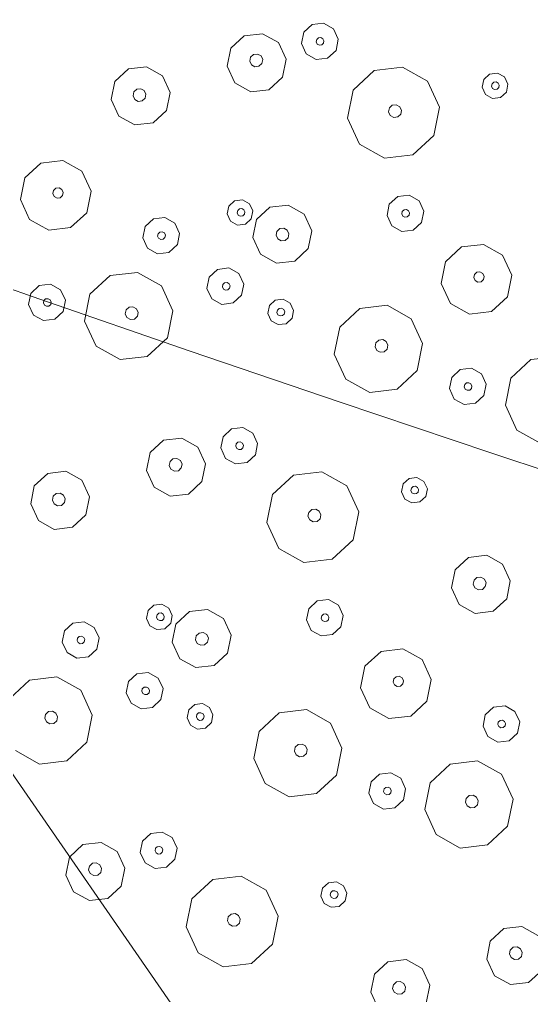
# Model space of a CAD drawing. Header units: metres. Extents: x -2858 to 512, y -1995 to 1252.
# Drawn here: x -547.955 to -545.743, y 387.484 to 391.698 of the extents above; entities that cross this region are included whole.
import ezdxf
from ezdxf.lldxf.tags import DXFTag

# ---------------------------------------------------------------- set-up
doc = ezdxf.new("R2010")
doc.units = ezdxf.units.M
doc.layers.add('Calque commun', color=7, linetype='Continuous')
tags = doc.linetypes.add('HIDDENX2', pattern=[0.75, 0.5, -0.25]).pattern_tags.tags
tags[6:7] = [DXFTag(74, 4), DXFTag(75, 0), DXFTag(340, '0'), DXFTag(46, 1.0), DXFTag(50, 0.0), DXFTag(44, 0.0), DXFTag(45, 0.0)]
tags[4:5] = [DXFTag(74, 4), DXFTag(75, 0), DXFTag(340, '0'), DXFTag(46, 1.0), DXFTag(50, 0.0), DXFTag(44, 0.0), DXFTag(45, 0.0)]

# ---------------------------------------------------------------- blocks, each defined once
blk = doc.blocks.new('pattern')
at = {"layer": 'Calque commun', "color": 54, "linetype": 'Continuous', "lineweight": 9}
for p, q in [((69.6906, 91.3167), (69.7693, 91.3092)), ((69.7693, 91.3092), (69.8286, 91.2568)), ((69.8286, 91.2568), (69.8458, 91.1796)), ((69.6082, 91.1266), (69.591, 91.2039)), ((69.684, 91.1865), (69.6909, 91.2024)), ((69.6878, 91.1696), (69.684, 91.1865)), ((69.6909, 91.2024), (69.7058, 91.2112)), ((69.7058, 91.2112), (69.723, 91.2095)), ((69.723, 91.2095), (69.736, 91.1981)), ((69.736, 91.1981), (69.7397, 91.1812)), ((69.7007, 91.1582), (69.6878, 91.1696)), ((69.718, 91.1565), (69.7007, 91.1582)), ((69.7329, 91.1653), (69.718, 91.1565)), ((69.7397, 91.1812), (69.7329, 91.1653)), ((69.8458, 91.1796), (69.8144, 91.107)), ((69.6675, 91.0743), (69.6082, 91.1266)), ((69.8144, 91.107), (69.7463, 91.0668)), ((69.7463, 91.0668), (69.6675, 91.0743)), ((70.063, 90.9989), (70.1312, 91.0391)), ((70.0316, 90.9263), (70.063, 90.9989)), ((70.1389, 90.9263), (70.1538, 90.9351)), ((70.1538, 90.9351), (70.171, 90.9335)), ((70.171, 90.9335), (70.184, 90.922)), ((70.0488, 90.8491), (70.0316, 90.9263)), ((70.132, 90.9104), (70.1389, 90.9263)), ((70.1358, 90.8936), (70.132, 90.9104)), ((70.1487, 90.8821), (70.1358, 90.8936)), ((70.1877, 90.9051), (70.1809, 90.8893)), ((70.184, 90.922), (70.1877, 90.9051)), ((70.2864, 90.902), (70.255, 90.8294)), ((70.1081, 90.7967), (70.0488, 90.8491)), ((70.166, 90.8805), (70.1487, 90.8821)), ((70.1809, 90.8893), (70.166, 90.8805)), ((70.255, 90.8294), (70.1868, 90.7892)), ((69.2246, 90.7313), (69.3268, 90.7916)), ((69.3268, 90.7916), (69.4449, 90.7804)), ((69.4449, 90.7804), (69.5338, 90.7019)), ((70.1868, 90.7892), (70.1081, 90.7967)), ((69.1774, 90.6224), (69.2246, 90.7313)), ((69.5338, 90.7019), (69.5596, 90.586)), ((69.2032, 90.5066), (69.1774, 90.6224)), ((69.3227, 90.6082), (69.3295, 90.6241)), ((69.3264, 90.5913), (69.3227, 90.6082)), ((69.3295, 90.6241), (69.3445, 90.6329)), ((69.3445, 90.6329), (69.3617, 90.6313)), ((69.3617, 90.6313), (69.3746, 90.6198)), ((69.3784, 90.6029), (69.3715, 90.587)), ((69.3746, 90.6198), (69.3784, 90.6029)), ((68.9561, 90.5303), (68.9987, 90.5554)), ((68.9987, 90.5554), (69.0479, 90.5507)), ((69.3394, 90.5799), (69.3264, 90.5913)), ((69.3566, 90.5782), (69.3394, 90.5799)), ((69.3715, 90.587), (69.3566, 90.5782)), ((69.5596, 90.586), (69.5124, 90.4772)), ((68.9365, 90.4849), (68.9561, 90.5303)), ((69.0479, 90.5507), (69.085, 90.518)), ((69.085, 90.518), (69.0957, 90.4697)), ((68.9472, 90.4366), (68.9365, 90.4849)), ((68.9986, 90.4798), (69.0028, 90.4893)), ((69.0009, 90.4696), (68.9986, 90.4798)), ((69.0087, 90.4628), (69.0009, 90.4696)), ((69.0028, 90.4893), (69.0117, 90.4946)), ((69.0117, 90.4946), (69.0221, 90.4936)), ((69.0221, 90.4936), (69.0298, 90.4867)), ((69.0321, 90.4766), (69.028, 90.4671)), ((69.0298, 90.4867), (69.0321, 90.4766)), ((69.0957, 90.4697), (69.0761, 90.4244)), ((69.2921, 90.4281), (69.2032, 90.5066)), ((69.5124, 90.4772), (69.4103, 90.4168)), ((70.0058, 90.4664), (70.0356, 90.4839)), ((70.0356, 90.4839), (70.0701, 90.4807)), ((70.0701, 90.4807), (70.096, 90.4578)), ((68.9843, 90.4039), (68.9472, 90.4366)), ((69.019, 90.4618), (69.0087, 90.4628)), ((69.028, 90.4671), (69.019, 90.4618)), ((69.4103, 90.4168), (69.2921, 90.4281)), ((69.992, 90.4346), (70.0058, 90.4664)), ((69.9996, 90.4008), (69.992, 90.4346)), ((70.0298, 90.4318), (70.034, 90.4413)), ((70.0321, 90.4216), (70.0298, 90.4318)), ((70.034, 90.4413), (70.0429, 90.4466)), ((70.0429, 90.4466), (70.0532, 90.4456)), ((70.0532, 90.4456), (70.061, 90.4387)), ((70.0633, 90.4286), (70.0591, 90.419)), ((70.061, 90.4387), (70.0633, 90.4286)), ((70.096, 90.4578), (70.1035, 90.424)), ((69.0335, 90.3992), (68.9843, 90.4039)), ((69.0761, 90.4244), (69.0335, 90.3992)), ((70.0255, 90.3779), (69.9996, 90.4008)), ((70.0399, 90.4147), (70.0321, 90.4216)), ((70.0502, 90.4138), (70.0399, 90.4147)), ((70.0591, 90.419), (70.0502, 90.4138)), ((70.0898, 90.3922), (70.06, 90.3746)), ((70.1035, 90.424), (70.0898, 90.3922)), ((69.4808, 90.3099), (69.5004, 90.3553)), ((69.5004, 90.3553), (69.543, 90.3804)), ((69.543, 90.3804), (69.5922, 90.3757)), ((69.5922, 90.3757), (69.6293, 90.343)), ((69.6293, 90.343), (69.64, 90.2948)), ((70.06, 90.3746), (70.0255, 90.3779)), ((70.2775, 90.312), (70.384, 90.3749)), ((70.384, 90.3749), (70.507, 90.3631)), ((70.507, 90.3631), (70.5997, 90.2813)), ((69.4915, 90.2617), (69.4808, 90.3099)), ((69.543, 90.3048), (69.5471, 90.3143)), ((69.5452, 90.2947), (69.543, 90.3048)), ((69.5471, 90.3143), (69.556, 90.3196)), ((69.556, 90.3196), (69.5664, 90.3186)), ((69.5664, 90.3186), (69.5742, 90.3118)), ((69.5764, 90.3016), (69.5723, 90.2921)), ((69.5742, 90.3118), (69.5764, 90.3016)), ((70.2283, 90.1986), (70.2775, 90.312)), ((69.5286, 90.2289), (69.4915, 90.2617)), ((69.553, 90.2878), (69.5452, 90.2947)), ((69.5633, 90.2868), (69.553, 90.2878)), ((69.5723, 90.2921), (69.5633, 90.2868)), ((69.64, 90.2948), (69.6204, 90.2494)), ((70.5997, 90.2813), (70.6265, 90.1607)), ((69.5778, 90.2243), (69.5286, 90.2289)), ((69.6204, 90.2494), (69.5778, 90.2243)), ((70.2552, 90.078), (70.2283, 90.1986)), ((70.3896, 90.1829), (70.3964, 90.1988)), ((70.3933, 90.166), (70.3896, 90.1829)), ((70.3964, 90.1988), (70.4114, 90.2076)), ((70.4114, 90.2076), (70.4286, 90.2059)), ((70.4286, 90.2059), (70.4416, 90.1945)), ((70.4453, 90.1776), (70.4384, 90.1617)), ((70.4416, 90.1945), (70.4453, 90.1776)), ((68.5299, 90.0937), (68.598, 90.1339)), ((68.598, 90.1339), (68.6767, 90.1264)), ((69.0755, 90.1233), (69.1572, 90.1716)), ((69.1572, 90.1716), (69.2517, 90.1626)), ((69.2517, 90.1626), (69.3229, 90.0997)), ((70.4063, 90.1545), (70.3933, 90.166)), ((70.4235, 90.1529), (70.4063, 90.1545)), ((70.4384, 90.1617), (70.4235, 90.1529)), ((70.6265, 90.1607), (70.5774, 90.0473)), ((68.4984, 90.0211), (68.5299, 90.0937)), ((68.6767, 90.1264), (68.736, 90.074)), ((69.0377, 90.0362), (69.0755, 90.1233)), ((69.3229, 90.0997), (69.3436, 90.0071)), ((69.553, 90.0334), (69.6552, 90.0937)), ((69.6552, 90.0937), (69.7734, 90.0824)), ((68.736, 90.074), (68.7533, 89.9968)), ((69.7734, 90.0824), (69.8623, 90.0039)), ((70.3479, 89.9961), (70.2552, 90.078)), ((68.5156, 89.9439), (68.4984, 90.0211)), ((68.5988, 90.0053), (68.6057, 90.0211)), ((68.6026, 89.9884), (68.5988, 90.0053)), ((68.6057, 90.0211), (68.6206, 90.0299)), ((68.6206, 90.0299), (68.6378, 90.0283)), ((68.6378, 90.0283), (68.6508, 90.0168)), ((68.6508, 90.0168), (68.6546, 89.9999)), ((69.0584, 89.9436), (69.0377, 90.0362)), ((69.154, 90.0248), (69.1595, 90.0375)), ((69.157, 90.0113), (69.154, 90.0248)), ((69.1674, 90.0022), (69.157, 90.0113)), ((69.1595, 90.0375), (69.1714, 90.0446)), ((69.1714, 90.0446), (69.1852, 90.0433)), ((69.1931, 90.0079), (69.1811, 90.0009)), ((69.1852, 90.0433), (69.1956, 90.0341)), ((69.1986, 90.0206), (69.1931, 90.0079)), ((69.1956, 90.0341), (69.1986, 90.0206)), ((69.3436, 90.0071), (69.3058, 89.92)), ((69.5058, 89.9245), (69.553, 90.0334)), ((70.5774, 90.0473), (70.4709, 89.9844)), ((68.6156, 89.9769), (68.6026, 89.9884)), ((68.6328, 89.9753), (68.6156, 89.9769)), ((68.6477, 89.9841), (68.6328, 89.9753)), ((68.6546, 89.9999), (68.6477, 89.9841)), ((68.7533, 89.9968), (68.7218, 89.9242)), ((69.1811, 90.0009), (69.1674, 90.0022)), ((69.8623, 90.0039), (69.8881, 89.8881)), ((70.4709, 89.9844), (70.3479, 89.9961)), ((68.5749, 89.8915), (68.5156, 89.9439)), ((68.7218, 89.9242), (68.6537, 89.884)), ((69.1295, 89.8807), (69.0584, 89.9436)), ((69.5316, 89.8087), (69.5058, 89.9245)), ((69.6511, 89.9103), (69.658, 89.9262)), ((69.658, 89.9262), (69.6729, 89.935)), ((69.6729, 89.935), (69.6901, 89.9333)), ((69.6901, 89.9333), (69.7031, 89.9219)), ((69.7031, 89.9219), (69.7069, 89.905)), ((68.6537, 89.884), (68.5749, 89.8915)), ((69.224, 89.8717), (69.1295, 89.8807)), ((69.3058, 89.92), (69.224, 89.8717)), ((69.6549, 89.8934), (69.6511, 89.9103)), ((69.6679, 89.882), (69.6549, 89.8934)), ((69.6851, 89.8803), (69.6679, 89.882)), ((69.7, 89.8891), (69.6851, 89.8803)), ((69.7069, 89.905), (69.7, 89.8891)), ((69.8881, 89.8881), (69.8409, 89.7792)), ((68.0007, 89.7967), (68.0265, 89.6808)), ((69.6206, 89.7301), (69.5316, 89.8087)), ((70.3499, 89.7905), (70.3925, 89.8156)), ((70.3925, 89.8156), (70.4417, 89.8109)), ((70.4417, 89.8109), (70.4788, 89.7782)), ((69.8409, 89.7792), (69.7387, 89.7189)), ((70.3302, 89.7451), (70.3499, 89.7905)), ((70.3966, 89.7495), (70.4055, 89.7548)), ((70.4055, 89.7548), (70.4158, 89.7538)), ((70.4158, 89.7538), (70.4236, 89.7469)), ((70.4788, 89.7782), (70.4895, 89.7299)), ((69.7387, 89.7189), (69.6206, 89.7301)), ((70.341, 89.6968), (70.3302, 89.7451)), ((70.3924, 89.74), (70.3966, 89.7495)), ((70.3947, 89.7298), (70.3924, 89.74)), ((70.4025, 89.723), (70.3947, 89.7298)), ((70.4128, 89.722), (70.4025, 89.723)), ((70.4218, 89.7272), (70.4128, 89.722)), ((70.4259, 89.7368), (70.4218, 89.7272)), ((70.4236, 89.7469), (70.4259, 89.7368)), ((70.4895, 89.7299), (70.4699, 89.6845)), ((70.565, 89.6801), (70.6331, 89.7203)), ((70.6331, 89.7203), (70.7118, 89.7128)), ((70.7118, 89.7128), (70.7711, 89.6604)), ((68.0265, 89.6808), (67.9793, 89.572)), ((69.1234, 89.656), (69.166, 89.6811)), ((69.166, 89.6811), (69.2152, 89.6765)), ((69.2152, 89.6765), (69.2522, 89.6437)), ((70.3781, 89.6641), (70.341, 89.6968)), ((70.4699, 89.6845), (70.4273, 89.6594)), ((70.5335, 89.6075), (70.565, 89.6801)), ((69.1037, 89.6106), (69.1234, 89.656)), ((69.2522, 89.6437), (69.263, 89.5955)), ((70.4273, 89.6594), (70.3781, 89.6641)), ((70.7711, 89.6604), (70.7883, 89.5832)), ((67.759, 89.5229), (67.67, 89.6014)), ((69.1145, 89.5624), (69.1037, 89.6106)), ((69.1659, 89.6055), (69.17, 89.615)), ((69.1682, 89.5954), (69.1659, 89.6055)), ((69.1759, 89.5885), (69.1682, 89.5954)), ((69.17, 89.615), (69.179, 89.6203)), ((69.1863, 89.5875), (69.1759, 89.5885)), ((69.179, 89.6203), (69.1893, 89.6193)), ((69.1952, 89.5928), (69.1863, 89.5875)), ((69.1893, 89.6193), (69.1971, 89.6125)), ((69.1994, 89.6023), (69.1952, 89.5928)), ((69.1971, 89.6125), (69.1994, 89.6023)), ((69.263, 89.5955), (69.2433, 89.5501)), ((70.5507, 89.5303), (70.5335, 89.6075)), ((70.6265, 89.5901), (70.6334, 89.606)), ((70.6303, 89.5732), (70.6265, 89.5901)), ((70.6334, 89.606), (70.6483, 89.6148)), ((70.6483, 89.6148), (70.6655, 89.6132)), ((70.6655, 89.6132), (70.6785, 89.6017)), ((70.6822, 89.5848), (70.6754, 89.569)), ((70.6785, 89.6017), (70.6822, 89.5848)), ((67.9793, 89.572), (67.8771, 89.5116)), ((68.4589, 89.5294), (68.4726, 89.5612)), ((68.4726, 89.5612), (68.5024, 89.5788)), ((68.5024, 89.5788), (68.5369, 89.5755)), ((68.5369, 89.5755), (68.5628, 89.5526)), ((68.5628, 89.5526), (68.5704, 89.5188)), ((69.1515, 89.5297), (69.1145, 89.5624)), ((69.2433, 89.5501), (69.2008, 89.525)), ((70.6432, 89.5618), (70.6303, 89.5732)), ((70.6605, 89.5602), (70.6432, 89.5618)), ((70.6754, 89.569), (70.6605, 89.5602)), ((70.7883, 89.5832), (70.7569, 89.5107)), ((67.8771, 89.5116), (67.759, 89.5229)), ((68.4664, 89.4956), (68.4589, 89.5294)), ((68.4967, 89.5266), (68.5008, 89.5361)), ((68.4989, 89.5164), (68.4967, 89.5266)), ((68.5067, 89.5096), (68.4989, 89.5164)), ((68.5008, 89.5361), (68.5097, 89.5414)), ((68.517, 89.5086), (68.5067, 89.5096)), ((68.5097, 89.5414), (68.5201, 89.5404)), ((68.526, 89.5138), (68.517, 89.5086)), ((68.5201, 89.5404), (68.5278, 89.5335)), ((68.5301, 89.5234), (68.526, 89.5138)), ((68.5278, 89.5335), (68.5301, 89.5234)), ((68.5704, 89.5188), (68.5566, 89.487)), ((69.2008, 89.525), (69.1515, 89.5297)), ((69.8039, 89.4907), (69.8177, 89.5224)), ((69.8177, 89.5224), (69.8475, 89.54)), ((69.8475, 89.54), (69.882, 89.5367)), ((69.8475, 89.4975), (69.8564, 89.5027)), ((69.8564, 89.5027), (69.8668, 89.5017)), ((69.8668, 89.5017), (69.8746, 89.4949)), ((69.882, 89.5367), (69.9079, 89.5138)), ((69.9079, 89.5138), (69.9154, 89.4801)), ((70.61, 89.4779), (70.5507, 89.5303)), ((70.7569, 89.5107), (70.6888, 89.4704)), ((67.9673, 89.4501), (68.0098, 89.4752)), ((68.0098, 89.4752), (68.0591, 89.4705)), ((68.0591, 89.4705), (68.0961, 89.4378)), ((68.4923, 89.4727), (68.4664, 89.4956)), ((68.5268, 89.4694), (68.4923, 89.4727)), ((68.5566, 89.487), (68.5268, 89.4694)), ((68.7443, 89.4068), (68.8508, 89.4697)), ((68.8508, 89.4697), (68.9738, 89.4579)), ((68.9738, 89.4579), (69.0665, 89.3761)), ((69.8115, 89.4569), (69.8039, 89.4907)), ((69.8434, 89.4879), (69.8475, 89.4975)), ((69.8456, 89.4778), (69.8434, 89.4879)), ((69.8534, 89.4709), (69.8456, 89.4778)), ((69.8638, 89.4699), (69.8534, 89.4709)), ((69.8727, 89.4752), (69.8638, 89.4699)), ((69.8768, 89.4847), (69.8727, 89.4752)), ((69.8746, 89.4949), (69.8768, 89.4847)), ((69.9154, 89.4801), (69.9017, 89.4483)), ((70.6888, 89.4704), (70.61, 89.4779)), ((67.9476, 89.4047), (67.9673, 89.4501)), ((68.0961, 89.4378), (68.1069, 89.3896)), ((69.8374, 89.434), (69.8115, 89.4569)), ((69.8719, 89.4307), (69.8374, 89.434)), ((69.9017, 89.4483), (69.8719, 89.4307)), ((67.9583, 89.3565), (67.9476, 89.4047)), ((68.0098, 89.3996), (68.0139, 89.4091)), ((68.012, 89.3895), (68.0098, 89.3996)), ((68.0198, 89.3826), (68.012, 89.3895)), ((68.0139, 89.4091), (68.0229, 89.4144)), ((68.0302, 89.3816), (68.0198, 89.3826)), ((68.0229, 89.4144), (68.0332, 89.4134)), ((68.0391, 89.3869), (68.0302, 89.3816)), ((68.0332, 89.4134), (68.041, 89.4066)), ((68.0432, 89.3964), (68.0391, 89.3869)), ((68.041, 89.4066), (68.0432, 89.3964)), ((68.1069, 89.3896), (68.0872, 89.3442)), ((68.6952, 89.2934), (68.7443, 89.4068)), ((69.0665, 89.3761), (69.0934, 89.2555)), ((69.509, 89.3514), (69.5771, 89.3916)), ((69.5771, 89.3916), (69.6559, 89.3841)), ((69.6559, 89.3841), (69.7151, 89.3317)), ((67.9954, 89.3238), (67.9583, 89.3565)), ((68.0872, 89.3442), (68.0446, 89.3191)), ((69.4775, 89.2788), (69.509, 89.3514)), ((69.7151, 89.3317), (69.7324, 89.2545)), ((68.0446, 89.3191), (67.9954, 89.3238)), ((68.7221, 89.1728), (68.6952, 89.2934)), ((68.8564, 89.2777), (68.8633, 89.2936)), ((68.8633, 89.2936), (68.8782, 89.3024)), ((68.8782, 89.3024), (68.8954, 89.3007)), ((68.8954, 89.3007), (68.9084, 89.2893)), ((68.9084, 89.2893), (68.9121, 89.2724)), ((69.5846, 89.287), (69.5995, 89.2958)), ((69.5995, 89.2958), (69.6168, 89.2942)), ((69.6168, 89.2942), (69.6297, 89.2827)), ((69.8767, 89.2858), (69.9193, 89.3109)), ((69.9193, 89.3109), (69.9685, 89.3062)), ((69.9685, 89.3062), (70.0056, 89.2735)), ((67.5423, 89.2181), (67.6241, 89.2664)), ((67.6241, 89.2664), (67.7186, 89.2574)), ((67.7186, 89.2574), (67.7897, 89.1945)), ((68.8602, 89.2608), (68.8564, 89.2777)), ((68.8731, 89.2493), (68.8602, 89.2608)), ((68.8904, 89.2477), (68.8731, 89.2493)), ((68.9053, 89.2565), (68.8904, 89.2477)), ((68.9121, 89.2724), (68.9053, 89.2565)), ((69.0934, 89.2555), (69.0442, 89.1421)), ((69.4947, 89.2016), (69.4775, 89.2788)), ((69.5777, 89.2711), (69.5846, 89.287)), ((69.5815, 89.2542), (69.5777, 89.2711)), ((69.5945, 89.2428), (69.5815, 89.2542)), ((69.6266, 89.2499), (69.6117, 89.2411)), ((69.6335, 89.2658), (69.6266, 89.2499)), ((69.6297, 89.2827), (69.6335, 89.2658)), ((69.7324, 89.2545), (69.7009, 89.1819)), ((69.857, 89.2404), (69.8767, 89.2858)), ((69.9179, 89.2382), (69.9221, 89.2477)), ((69.9221, 89.2477), (69.931, 89.253)), ((69.931, 89.253), (69.9413, 89.252)), ((69.9413, 89.252), (69.9491, 89.2451)), ((70.0056, 89.2735), (70.0163, 89.2252)), ((67.5046, 89.131), (67.5423, 89.2181)), ((69.6117, 89.2411), (69.5945, 89.2428)), ((69.8678, 89.1921), (69.857, 89.2404)), ((69.9202, 89.2281), (69.9179, 89.2382)), ((69.928, 89.2212), (69.9202, 89.2281)), ((69.9383, 89.2202), (69.928, 89.2212)), ((69.9473, 89.2255), (69.9383, 89.2202)), ((69.9514, 89.235), (69.9473, 89.2255)), ((69.9491, 89.2451), (69.9514, 89.235)), ((70.0163, 89.2252), (69.9966, 89.1798)), ((67.7897, 89.1945), (67.8104, 89.1019)), ((68.0199, 89.1282), (68.122, 89.1885)), ((68.122, 89.1885), (68.2402, 89.1772)), ((68.2402, 89.1772), (68.3291, 89.0987)), ((68.8147, 89.091), (68.7221, 89.1728)), ((69.554, 89.1492), (69.4947, 89.2016)), ((69.7009, 89.1819), (69.6328, 89.1417)), ((69.9048, 89.1594), (69.8678, 89.1921)), ((69.9966, 89.1798), (69.9541, 89.1547)), ((70.1671, 89.135), (70.2693, 89.1953)), ((70.2693, 89.1953), (70.3874, 89.184)), ((70.3874, 89.184), (70.4763, 89.1055)), ((67.5252, 89.0384), (67.5046, 89.131)), ((67.6208, 89.1196), (67.6263, 89.1323)), ((67.6263, 89.1323), (67.6382, 89.1394)), ((67.6382, 89.1394), (67.652, 89.1381)), ((67.652, 89.1381), (67.6624, 89.1289)), ((67.6624, 89.1289), (67.6654, 89.1154)), ((67.9727, 89.0193), (68.0199, 89.1282)), ((69.0442, 89.1421), (68.9378, 89.0792)), ((69.6328, 89.1417), (69.554, 89.1492)), ((69.6153, 89.1049), (69.6451, 89.1225)), ((69.6451, 89.1225), (69.6796, 89.1192)), ((69.9541, 89.1547), (69.9048, 89.1594)), ((70.1199, 89.0261), (70.1671, 89.135)), ((67.6238, 89.1061), (67.6208, 89.1196)), ((67.6342, 89.097), (67.6238, 89.1061)), ((67.648, 89.0957), (67.6342, 89.097)), ((67.6599, 89.1027), (67.648, 89.0957)), ((67.6654, 89.1154), (67.6599, 89.1027)), ((67.8104, 89.1019), (67.7726, 89.0148)), ((68.3291, 89.0987), (68.3549, 88.9829)), ((68.9378, 89.0792), (68.8147, 89.091)), ((69.6015, 89.0732), (69.6153, 89.1049)), ((69.6372, 89.0728), (69.6413, 89.0823)), ((69.6413, 89.0823), (69.6503, 89.0876)), ((69.6503, 89.0876), (69.6606, 89.0866)), ((69.6606, 89.0866), (69.6684, 89.0797)), ((69.6684, 89.0797), (69.6706, 89.0696)), ((69.6796, 89.1192), (69.7055, 89.0963)), ((69.7055, 89.0963), (69.713, 89.0625)), ((70.4763, 89.1055), (70.5021, 88.9897)), ((67.5964, 88.9755), (67.5252, 89.0384)), ((69.6091, 89.0394), (69.6015, 89.0732)), ((69.635, 89.0165), (69.6091, 89.0394)), ((69.6394, 89.0626), (69.6372, 89.0728)), ((69.6472, 89.0558), (69.6394, 89.0626)), ((69.6576, 89.0548), (69.6472, 89.0558)), ((69.6665, 89.0601), (69.6576, 89.0548)), ((69.6706, 89.0696), (69.6665, 89.0601)), ((69.713, 89.0625), (69.6993, 89.0308)), ((70.272, 89.0277), (70.2869, 89.0365)), ((70.2869, 89.0365), (70.3042, 89.0349)), ((67.7726, 89.0148), (67.6909, 88.9665)), ((67.9985, 88.9035), (67.9727, 89.0193)), ((68.1179, 89.0051), (68.1248, 89.021)), ((68.1217, 88.9882), (68.1179, 89.0051)), ((68.1248, 89.021), (68.1397, 89.0298)), ((68.1397, 89.0298), (68.157, 89.0281)), ((68.157, 89.0281), (68.1699, 89.0167)), ((68.1737, 88.9998), (68.1668, 88.9839)), ((68.1699, 89.0167), (68.1737, 88.9998)), ((69.6695, 89.0132), (69.635, 89.0165)), ((69.6993, 89.0308), (69.6695, 89.0132)), ((70.1457, 88.9103), (70.1199, 89.0261)), ((70.2652, 89.0119), (70.272, 89.0277)), ((70.2689, 88.995), (70.2652, 89.0119)), ((70.2819, 88.9835), (70.2689, 88.995)), ((70.3042, 89.0349), (70.3171, 89.0235)), ((70.3209, 89.0066), (70.314, 88.9907)), ((70.3171, 89.0235), (70.3209, 89.0066)), ((67.6909, 88.9665), (67.5964, 88.9755)), ((68.1347, 88.9768), (68.1217, 88.9882)), ((68.1519, 88.9751), (68.1347, 88.9768)), ((68.1668, 88.9839), (68.1519, 88.9751)), ((68.3549, 88.9829), (68.3077, 88.874)), ((69.8986, 88.9339), (69.9412, 88.959)), ((69.9412, 88.959), (69.9904, 88.9544)), ((69.9904, 88.9544), (70.0275, 88.9216)), ((70.2991, 88.9819), (70.2819, 88.9835)), ((70.314, 88.9907), (70.2991, 88.9819)), ((68.8167, 88.8853), (68.8593, 88.9104)), ((68.8593, 88.9104), (68.9085, 88.9057)), ((69.879, 88.8885), (69.8986, 88.9339)), ((70.0275, 88.9216), (70.0382, 88.8734)), ((70.2346, 88.8317), (70.1457, 88.9103)), ((68.0874, 88.8249), (67.9985, 88.9035)), ((68.3077, 88.874), (68.2055, 88.8137)), ((68.7971, 88.8399), (68.8167, 88.8853)), ((68.9085, 88.9057), (68.9456, 88.873)), ((68.9456, 88.873), (68.9564, 88.8247)), ((69.8897, 88.8403), (69.879, 88.8885)), ((69.9412, 88.8834), (69.9453, 88.8929)), ((69.9434, 88.8733), (69.9412, 88.8834)), ((69.9512, 88.8664), (69.9434, 88.8733)), ((69.9453, 88.8929), (69.9542, 88.8982)), ((69.9542, 88.8982), (69.9646, 88.8972)), ((69.9705, 88.8707), (69.9615, 88.8654)), ((69.9646, 88.8972), (69.9723, 88.8904)), ((69.9746, 88.8802), (69.9705, 88.8707)), ((69.9723, 88.8904), (69.9746, 88.8802)), ((70.0382, 88.8734), (70.0186, 88.828)), ((68.8078, 88.7916), (68.7971, 88.8399)), ((68.8593, 88.8348), (68.8634, 88.8443)), ((68.8615, 88.8246), (68.8593, 88.8348)), ((68.8634, 88.8443), (68.8723, 88.8496)), ((68.8723, 88.8496), (68.8827, 88.8486)), ((68.8827, 88.8486), (68.8905, 88.8417)), ((68.8927, 88.8316), (68.8886, 88.8221)), ((68.8905, 88.8417), (68.8927, 88.8316)), ((69.9268, 88.8076), (69.8897, 88.8403)), ((69.9615, 88.8654), (69.9512, 88.8664)), ((70.0186, 88.828), (69.976, 88.8029)), ((70.3528, 88.8205), (70.2346, 88.8317)), ((68.2055, 88.8137), (68.0874, 88.8249)), ((68.8449, 88.7589), (68.8078, 88.7916)), ((68.8693, 88.8178), (68.8615, 88.8246)), ((68.8796, 88.8168), (68.8693, 88.8178)), ((68.8886, 88.8221), (68.8796, 88.8168)), ((68.9564, 88.8247), (68.9367, 88.7794)), ((69.0318, 88.7749), (69.0999, 88.8151)), ((69.0999, 88.8151), (69.1787, 88.8076)), ((69.1787, 88.8076), (69.238, 88.7552)), ((69.976, 88.8029), (69.9268, 88.8076)), ((67.5705, 88.7054), (67.5902, 88.7508)), ((67.5902, 88.7508), (67.6328, 88.7759)), ((67.6328, 88.7759), (67.682, 88.7713)), ((67.682, 88.7713), (67.7191, 88.7385)), ((68.8941, 88.7542), (68.8449, 88.7589)), ((68.9367, 88.7794), (68.8941, 88.7542)), ((69.0003, 88.7023), (69.0318, 88.7749)), ((69.238, 88.7552), (69.2552, 88.678)), ((67.5813, 88.6572), (67.5705, 88.7054)), ((67.6327, 88.7003), (67.6369, 88.7098)), ((67.635, 88.6902), (67.6327, 88.7003)), ((67.6369, 88.7098), (67.6458, 88.7151)), ((67.6458, 88.7151), (67.6561, 88.7141)), ((67.6561, 88.7141), (67.6639, 88.7073)), ((67.6639, 88.7073), (67.6662, 88.6971)), ((67.7191, 88.7385), (67.7298, 88.6903)), ((69.0175, 88.6251), (69.0003, 88.7023)), ((69.0933, 88.685), (69.1002, 88.7008)), ((69.1002, 88.7008), (69.1151, 88.7096)), ((69.1151, 88.7096), (69.1323, 88.708)), ((69.1323, 88.708), (69.1453, 88.6965)), ((66.9395, 88.656), (66.9693, 88.6736)), ((66.9693, 88.6736), (67.0037, 88.6703)), ((67.0037, 88.6703), (67.0297, 88.6474)), ((67.6184, 88.6245), (67.5813, 88.6572)), ((67.6428, 88.6833), (67.635, 88.6902)), ((67.6531, 88.6823), (67.6428, 88.6833)), ((67.6621, 88.6876), (67.6531, 88.6823)), ((67.6662, 88.6971), (67.6621, 88.6876)), ((67.7298, 88.6903), (67.7102, 88.6449)), ((69.0971, 88.6681), (69.0933, 88.685)), ((69.1101, 88.6566), (69.0971, 88.6681)), ((69.1422, 88.6638), (69.1273, 88.655)), ((69.1491, 88.6796), (69.1422, 88.6638)), ((69.1453, 88.6965), (69.1491, 88.6796)), ((69.2552, 88.678), (69.2237, 88.6055)), ((66.9257, 88.6242), (66.9395, 88.656)), ((66.9332, 88.5904), (66.9257, 88.6242)), ((66.9635, 88.6214), (66.9676, 88.6309)), ((66.9657, 88.6112), (66.9635, 88.6214)), ((66.9676, 88.6309), (66.9765, 88.6362)), ((66.9765, 88.6362), (66.9869, 88.6352)), ((66.9869, 88.6352), (66.9947, 88.6283)), ((66.9969, 88.6182), (66.9928, 88.6087)), ((66.9947, 88.6283), (66.9969, 88.6182)), ((67.0297, 88.6474), (67.0372, 88.6136)), ((67.6676, 88.6198), (67.6184, 88.6245)), ((67.7102, 88.6449), (67.6676, 88.6198)), ((68.2708, 88.5855), (68.2845, 88.6172)), ((68.2845, 88.6172), (68.3143, 88.6348)), ((68.3143, 88.6348), (68.3488, 88.6315)), ((68.3488, 88.6315), (68.3747, 88.6086)), ((69.0768, 88.5727), (69.0175, 88.6251)), ((69.1273, 88.655), (69.1101, 88.6566)), ((66.9592, 88.5675), (66.9332, 88.5904)), ((66.9735, 88.6044), (66.9657, 88.6112)), ((66.9838, 88.6034), (66.9735, 88.6044)), ((66.9928, 88.6087), (66.9838, 88.6034)), ((67.0234, 88.5818), (66.9936, 88.5642)), ((67.0372, 88.6136), (67.0234, 88.5818)), ((68.2783, 88.5517), (68.2708, 88.5855)), ((68.3102, 88.5827), (68.3143, 88.5923)), ((68.3125, 88.5726), (68.3102, 88.5827)), ((68.3202, 88.5657), (68.3125, 88.5726)), ((68.3143, 88.5923), (68.3233, 88.5975)), ((68.3233, 88.5975), (68.3336, 88.5965)), ((68.3336, 88.5965), (68.3414, 88.5897)), ((68.3437, 88.5795), (68.3395, 88.57)), ((68.3414, 88.5897), (68.3437, 88.5795)), ((68.3823, 88.5749), (68.3685, 88.5431)), ((68.3747, 88.6086), (68.3823, 88.5749)), ((69.1556, 88.5652), (69.0768, 88.5727)), ((69.2237, 88.6055), (69.1556, 88.5652)), ((66.9936, 88.5642), (66.9592, 88.5675)), ((67.2112, 88.5016), (67.3176, 88.5645)), ((67.3176, 88.5645), (67.4407, 88.5527)), ((67.4407, 88.5527), (67.5333, 88.4709)), ((68.3042, 88.5288), (68.2783, 88.5517)), ((68.3306, 88.5647), (68.3202, 88.5657)), ((68.3395, 88.57), (68.3306, 88.5647)), ((68.3685, 88.5431), (68.3387, 88.5255)), ((69.4724, 88.4973), (69.5405, 88.5375)), ((69.5405, 88.5375), (69.6192, 88.53)), ((67.162, 88.3882), (67.2112, 88.5016)), ((68.3387, 88.5255), (68.3042, 88.5288)), ((69.4409, 88.4247), (69.4724, 88.4973)), ((69.6192, 88.53), (69.6786, 88.4777)), ((67.5333, 88.4709), (67.5602, 88.3503)), ((67.9443, 88.3736), (67.9758, 88.4462)), ((67.9758, 88.4462), (68.0439, 88.4864)), ((68.0439, 88.4864), (68.1227, 88.4789)), ((68.1227, 88.4789), (68.182, 88.4265)), ((69.6786, 88.4777), (69.6957, 88.4005)), ((68.182, 88.4265), (68.1992, 88.3493)), ((68.3435, 88.3806), (68.3861, 88.4057)), ((68.3861, 88.4057), (68.4353, 88.401)), ((69.4581, 88.3475), (69.4409, 88.4247)), ((69.5413, 88.4089), (69.5482, 88.4248)), ((69.5451, 88.392), (69.5413, 88.4089)), ((69.5482, 88.4248), (69.5631, 88.4336)), ((69.5631, 88.4336), (69.5803, 88.4319)), ((69.5803, 88.4319), (69.5933, 88.4205)), ((69.5933, 88.4205), (69.5971, 88.4036)), ((67.1889, 88.2676), (67.162, 88.3882)), ((67.3232, 88.3725), (67.3301, 88.3884)), ((67.327, 88.3556), (67.3232, 88.3725)), ((67.3301, 88.3884), (67.345, 88.3972)), ((67.345, 88.3972), (67.3622, 88.3955)), ((67.3622, 88.3955), (67.3752, 88.3841)), ((67.379, 88.3672), (67.3721, 88.3513)), ((67.3752, 88.3841), (67.379, 88.3672)), ((67.9615, 88.2964), (67.9443, 88.3736)), ((68.0446, 88.3659), (68.0514, 88.3818)), ((68.0483, 88.349), (68.0446, 88.3659)), ((68.0514, 88.3818), (68.0663, 88.3906)), ((68.0663, 88.3906), (68.0836, 88.389)), ((68.0836, 88.389), (68.0965, 88.3775)), ((68.0965, 88.3775), (68.1003, 88.3606)), ((68.3239, 88.3352), (68.3435, 88.3806)), ((68.4353, 88.401), (68.4724, 88.3683)), ((68.4724, 88.3683), (68.4831, 88.32)), ((69.5581, 88.3806), (69.5451, 88.392)), ((69.5753, 88.3789), (69.5581, 88.3806)), ((69.5902, 88.3877), (69.5753, 88.3789)), ((69.5971, 88.4036), (69.5902, 88.3877)), ((69.6957, 88.4005), (69.6643, 88.3279)), ((67.34, 88.3441), (67.327, 88.3556)), ((67.3572, 88.3425), (67.34, 88.3441)), ((67.3721, 88.3513), (67.3572, 88.3425)), ((67.5602, 88.3503), (67.511, 88.2369)), ((68.0613, 88.3376), (68.0483, 88.349)), ((68.0785, 88.3359), (68.0613, 88.3376)), ((68.0934, 88.3447), (68.0785, 88.3359)), ((68.1003, 88.3606), (68.0934, 88.3447)), ((68.1992, 88.3493), (68.1677, 88.2767)), ((68.3346, 88.2869), (68.3239, 88.3352)), ((68.3848, 88.333), (68.3889, 88.3425)), ((68.387, 88.3229), (68.3848, 88.333)), ((68.3948, 88.316), (68.387, 88.3229)), ((68.3889, 88.3425), (68.3978, 88.3478)), ((68.3978, 88.3478), (68.4082, 88.3468)), ((68.4141, 88.3203), (68.4051, 88.315)), ((68.4082, 88.3468), (68.4159, 88.3399)), ((68.4182, 88.3298), (68.4141, 88.3203)), ((68.4159, 88.3399), (68.4182, 88.3298)), ((68.4831, 88.32), (68.4635, 88.2747)), ((69.5174, 88.2952), (69.4581, 88.3475)), ((69.6643, 88.3279), (69.5962, 88.2877)), ((68.0208, 88.244), (67.9615, 88.2964)), ((68.3717, 88.2542), (68.3346, 88.2869)), ((68.4051, 88.315), (68.3948, 88.316)), ((68.6339, 88.2298), (68.7361, 88.2901)), ((68.7361, 88.2901), (68.8542, 88.2788)), ((68.8542, 88.2788), (68.9432, 88.2003)), ((69.5962, 88.2877), (69.5174, 88.2952)), ((67.2815, 88.1858), (67.1889, 88.2676)), ((67.511, 88.2369), (67.4046, 88.174)), ((68.0996, 88.2365), (68.0208, 88.244)), ((68.1677, 88.2767), (68.0996, 88.2365)), ((68.4209, 88.2495), (68.3717, 88.2542)), ((68.4635, 88.2747), (68.4209, 88.2495)), ((68.0684, 88.168), (68.0821, 88.1997)), ((68.0821, 88.1997), (68.1119, 88.2173)), ((68.1119, 88.2173), (68.1464, 88.214)), ((68.1464, 88.214), (68.1723, 88.1911)), ((68.5867, 88.1209), (68.6339, 88.2298)), ((68.9432, 88.2003), (68.969, 88.0845)), ((67.4046, 88.174), (67.2815, 88.1858)), ((68.0759, 88.1342), (68.0684, 88.168)), ((68.104, 88.1676), (68.1081, 88.1771)), ((68.1063, 88.1575), (68.104, 88.1676)), ((68.1141, 88.1506), (68.1063, 88.1575)), ((68.1081, 88.1771), (68.1171, 88.1824)), ((68.1171, 88.1824), (68.1274, 88.1814)), ((68.1333, 88.1549), (68.1244, 88.1496)), ((68.1274, 88.1814), (68.1352, 88.1745)), ((68.1375, 88.1644), (68.1333, 88.1549)), ((68.1352, 88.1745), (68.1375, 88.1644)), ((68.1799, 88.1573), (68.1661, 88.1256)), ((68.1723, 88.1911), (68.1799, 88.1573)), ((68.1018, 88.1113), (68.0759, 88.1342)), ((68.1363, 88.108), (68.1018, 88.1113)), ((68.1244, 88.1496), (68.1141, 88.1506)), ((68.1661, 88.1256), (68.1363, 88.108)), ((68.6125, 88.0051), (68.5867, 88.1209)), ((68.732, 88.1067), (68.7389, 88.1226)), ((68.7389, 88.1226), (68.7538, 88.1314)), ((68.7538, 88.1314), (68.771, 88.1297)), ((68.771, 88.1297), (68.784, 88.1183)), ((68.784, 88.1183), (68.7877, 88.1014)), ((68.7357, 88.0898), (68.732, 88.1067)), ((68.7487, 88.0783), (68.7357, 88.0898)), ((68.7659, 88.0767), (68.7487, 88.0783)), ((68.7809, 88.0855), (68.7659, 88.0767)), ((68.7877, 88.1014), (68.7809, 88.0855)), ((68.969, 88.0845), (68.9218, 87.9756)), ((68.3458, 87.9833), (68.3654, 88.0287)), ((68.3654, 88.0287), (68.408, 88.0538)), ((68.408, 88.0538), (68.4572, 88.0492)), ((68.4572, 88.0492), (68.4943, 88.0164)), ((67.2836, 87.9801), (67.3261, 88.0052)), ((67.3261, 88.0052), (67.3754, 88.0005)), ((67.3754, 88.0005), (67.4124, 87.9678)), ((68.3565, 87.9351), (68.3458, 87.9833)), ((68.408, 87.9782), (68.4121, 87.9877)), ((68.4121, 87.9877), (68.4211, 87.993)), ((68.4211, 87.993), (68.4314, 87.992)), ((68.4314, 87.992), (68.4392, 87.9852)), ((68.4392, 87.9852), (68.4414, 87.975)), ((68.4943, 88.0164), (68.5051, 87.9682)), ((68.7015, 87.9265), (68.6125, 88.0051)), ((67.2639, 87.9347), (67.2836, 87.9801)), ((67.3302, 87.9391), (67.3392, 87.9444)), ((67.3392, 87.9444), (67.3495, 87.9434)), ((67.3495, 87.9434), (67.3573, 87.9365)), ((67.4124, 87.9678), (67.4232, 87.9195)), ((68.4102, 87.9681), (68.408, 87.9782)), ((68.418, 87.9612), (68.4102, 87.9681)), ((68.4284, 87.9602), (68.418, 87.9612)), ((68.4373, 87.9655), (68.4284, 87.9602)), ((68.4414, 87.975), (68.4373, 87.9655)), ((68.5051, 87.9682), (68.4854, 87.9228)), ((68.9218, 87.9756), (68.8196, 87.9153)), ((67.2747, 87.8864), (67.2639, 87.9347)), ((67.3261, 87.9296), (67.3302, 87.9391)), ((67.3283, 87.9194), (67.3261, 87.9296)), ((67.3361, 87.9126), (67.3283, 87.9194)), ((67.3465, 87.9116), (67.3361, 87.9126)), ((67.3554, 87.9169), (67.3465, 87.9116)), ((67.3595, 87.9264), (67.3554, 87.9169)), ((67.3573, 87.9365), (67.3595, 87.9264)), ((67.4232, 87.9195), (67.4035, 87.8742)), ((67.4986, 87.8697), (67.5667, 87.9099)), ((67.5667, 87.9099), (67.6455, 87.9024)), ((67.6455, 87.9024), (67.7048, 87.8501)), ((68.3936, 87.9024), (68.3565, 87.9351)), ((68.4428, 87.8977), (68.3936, 87.9024)), ((68.4854, 87.9228), (68.4428, 87.8977)), ((68.8196, 87.9153), (68.7015, 87.9265)), ((67.3117, 87.8537), (67.2747, 87.8864)), ((67.4035, 87.8742), (67.3609, 87.849)), ((67.4671, 87.7971), (67.4986, 87.8697)), ((68.9098, 87.8537), (68.9523, 87.8789)), ((68.9523, 87.8789), (69.0016, 87.8742)), ((69.0016, 87.8742), (69.0386, 87.8415)), ((67.3609, 87.849), (67.3117, 87.8537)), ((67.7048, 87.8501), (67.722, 87.7728)), ((68.8901, 87.8084), (68.9098, 87.8537)), ((68.9564, 87.8128), (68.9654, 87.8181)), ((68.9654, 87.8181), (68.9757, 87.8171)), ((68.9757, 87.8171), (68.9835, 87.8102)), ((69.0386, 87.8415), (69.0494, 87.7932)), ((67.4844, 87.7199), (67.4671, 87.7971)), ((67.5601, 87.7798), (67.567, 87.7956)), ((67.5639, 87.7629), (67.5601, 87.7798)), ((67.567, 87.7956), (67.5819, 87.8044)), ((67.5819, 87.8044), (67.5992, 87.8028)), ((67.5992, 87.8028), (67.6121, 87.7913)), ((67.6159, 87.7744), (67.609, 87.7586)), ((67.6121, 87.7913), (67.6159, 87.7744)), ((67.722, 87.7728), (67.6905, 87.7003)), ((68.9008, 87.7601), (68.8901, 87.8084)), ((68.9523, 87.8033), (68.9564, 87.8128)), ((68.9545, 87.7931), (68.9523, 87.8033)), ((68.9623, 87.7862), (68.9545, 87.7931)), ((68.9727, 87.7853), (68.9623, 87.7862)), ((68.9816, 87.7905), (68.9727, 87.7853)), ((68.9857, 87.8001), (68.9816, 87.7905)), ((68.9835, 87.8102), (68.9857, 87.8001)), ((69.0494, 87.7932), (69.0297, 87.7478)), ((67.5769, 87.7514), (67.5639, 87.7629)), ((67.5941, 87.7498), (67.5769, 87.7514)), ((67.609, 87.7586), (67.5941, 87.7498)), ((68.9379, 87.7274), (68.9008, 87.7601)), ((69.0297, 87.7478), (68.9871, 87.7227)), ((67.5437, 87.6675), (67.4844, 87.7199)), ((67.6905, 87.7003), (67.6224, 87.66)), ((68.9871, 87.7227), (68.9379, 87.7274)), ((67.6224, 87.66), (67.5437, 87.6675)), ((68.4848, 87.6217), (68.5666, 87.67)), ((68.5666, 87.67), (68.6611, 87.661)), ((68.6611, 87.661), (68.7322, 87.5982)), ((67.9392, 87.5921), (68.0073, 87.6323)), ((68.0073, 87.6323), (68.0861, 87.6248)), ((68.0861, 87.6248), (68.1454, 87.5725)), ((68.4471, 87.5347), (68.4848, 87.6217)), ((67.9077, 87.5196), (67.9392, 87.5921)), ((68.1454, 87.5725), (68.1626, 87.4953)), ((68.7322, 87.5982), (68.7529, 87.5055)), ((67.9249, 87.4423), (67.9077, 87.5196)), ((68.0081, 87.5037), (68.015, 87.5196)), ((68.015, 87.5196), (68.0299, 87.5284)), ((68.0299, 87.5284), (68.0472, 87.5267)), ((68.0472, 87.5267), (68.0601, 87.5153)), ((68.4677, 87.442), (68.4471, 87.5347)), ((68.5633, 87.5233), (68.5688, 87.536)), ((68.5663, 87.5098), (68.5633, 87.5233)), ((68.5688, 87.536), (68.5807, 87.543)), ((68.5807, 87.543), (68.5945, 87.5417)), ((68.5945, 87.5417), (68.6049, 87.5326)), ((68.6049, 87.5326), (68.6079, 87.519)), ((68.0119, 87.4868), (68.0081, 87.5037)), ((68.0249, 87.4754), (68.0119, 87.4868)), ((68.057, 87.4825), (68.0421, 87.4737)), ((68.0639, 87.4984), (68.057, 87.4825)), ((68.0601, 87.5153), (68.0639, 87.4984)), ((68.1626, 87.4953), (68.1311, 87.4227)), ((68.5767, 87.5006), (68.5663, 87.5098)), ((68.5905, 87.4993), (68.5767, 87.5006)), ((68.6024, 87.5063), (68.5905, 87.4993)), ((68.6079, 87.519), (68.6024, 87.5063)), ((68.7529, 87.5055), (68.7151, 87.4184)), ((67.9842, 87.39), (67.9249, 87.4423)), ((68.0421, 87.4737), (68.0249, 87.4754)), ((68.5389, 87.3792), (68.4677, 87.442)), ((68.1311, 87.4227), (68.063, 87.3825)), ((68.7151, 87.4184), (68.6334, 87.3702)), ((68.063, 87.3825), (67.9842, 87.39)), ((68.6334, 87.3702), (68.5389, 87.3792))]:
    blk.add_line(p, q, dxfattribs=at)
at = {"layer": 'Calque commun', "color": 7, "linetype": 'Continuous', "lineweight": 9}
mesh = blk.add_polyface(dxfattribs=at)
corners = [(70.8497, 113.5412), (53.8349, 19.1692), (74.7282, 106.3237), (76.0435, 113.5984), (74.769, 106.1763), (58.8077, 18.2701), (114.1703, 105.207), (114.1703, 98.5387)]
mesh.append_faces([[corners[k] for k in face] for face in [(3, 4, 6)]], dxfattribs={"vtx0": -1, "vtx1": -1, "color": 7})
mesh.append_faces([[corners[k] for k in face] for face in [(3, 2, 4)]], dxfattribs={"vtx0": -1, "vtx2": -1, "color": 7})
mesh.append_faces([[corners[k] for k in face] for face in [(5, 2, 1)]], dxfattribs={"vtx1": -1, "color": 7})
mesh.append_faces([[corners[k] for k in face] for face in [(0, 1, 2), (3, 0, 2)]], dxfattribs={"vtx1": -1, "vtx2": -1, "color": 7})
mesh.append_faces([[corners[k] for k in face] for face in [(4, 7, 6)]], dxfattribs={"vtx2": -1, "color": 7})

msp = doc.modelspace()

# ---------------------------------------------------------------- linework, layer by layer
at = {"layer": 'Calque commun', "color": 3, "linetype": 'HIDDENX2', "lineweight": 18, "extrusion": (0, 0, -1)}
msp.add_arc((494.5277, 544.1418), 162.6468, 258.823451, 321.396966, dxfattribs=at)
msp.add_arc((494.5277, 544.1418), 162.6468, 258.823451, 321.396966, dxfattribs=at)
msp.add_arc((494.5277, 544.1418), 162.6468, 258.823451, 321.396966, dxfattribs=at)

# ---------------------------------------------------------------- block references
at = {"layer": 'Calque commun', "color": 0, "linetype": 'ByBlock', "lineweight": -2, "rotation": 228.1617603435354}
msp.add_blockref('pattern', (-567.2453, 500.4263), dxfattribs=at)

doc.saveas('drawing.dxf')
